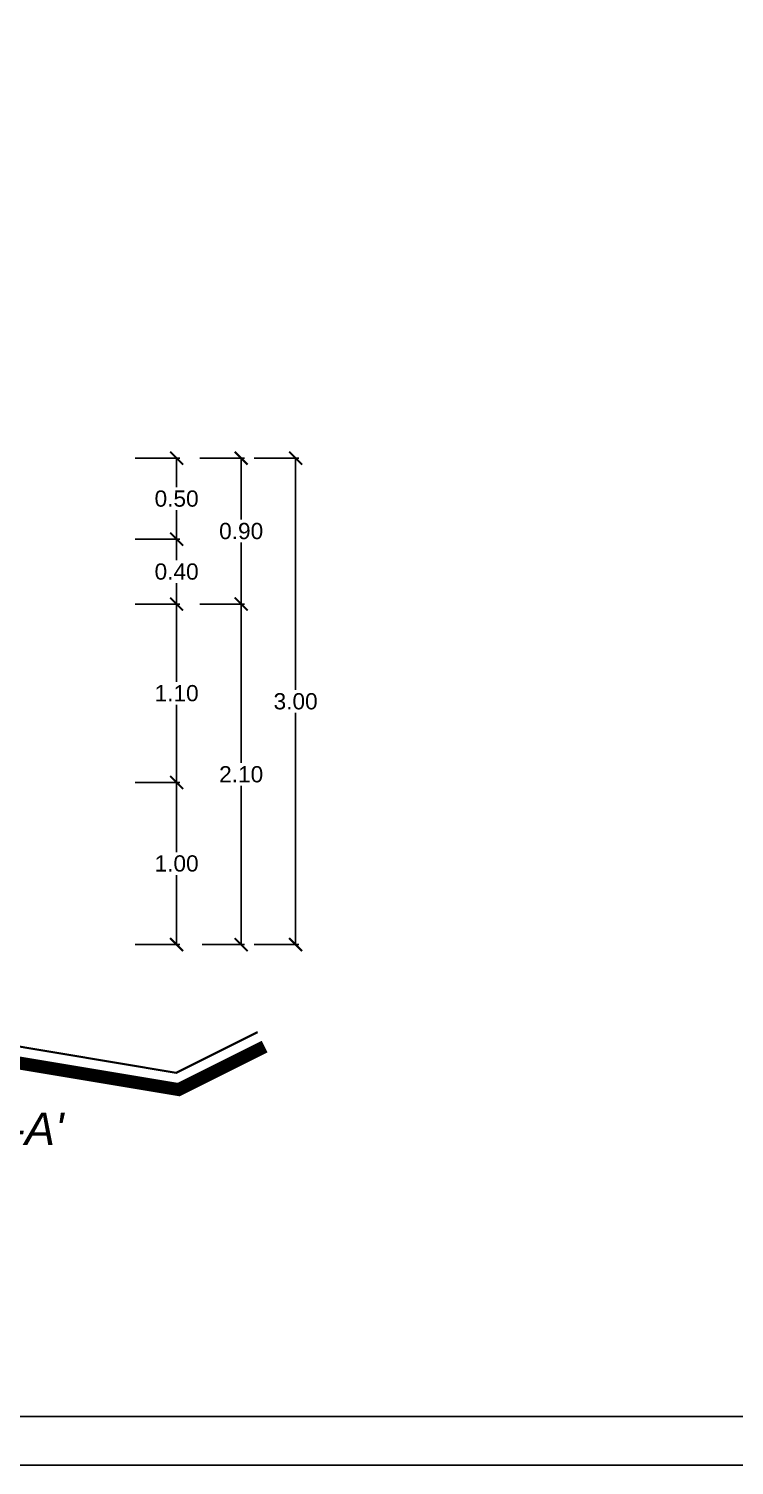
# Model space of a CAD drawing. Header units: millimetres. Extents: x 525387 to 527545, y 2235066 to 2235448.
# Drawn here: x 525721.91 to 525726.26, y 2235177.97 to 2235186.83 of the extents above; entities that cross this region are included whole.
import ezdxf

# ---------------------------------------------------------------- set-up
doc = ezdxf.new("R2010")
doc.units = ezdxf.units.MM
for name, color, linetype in [('auxiliar', 6, 'Continuous'), ('COTAS', 2, 'Continuous'), ('pie de plano', 7, 'Continuous')]:
    doc.layers.add(name, color=color, linetype=linetype)
doc.layers.add('muro', color=5, linetype='Continuous', lineweight=35)
doc.styles.add('ARIAL', font='ariali.ttf')
doc.styles.get("Standard").update_dxf_attribs({"font": 'arial.ttf'})
doc.dimstyles.new('ISO-25', dxfattribs={"dimtxt": 0.04, "dimasz": 0.02, "dimexe": 0.02, "dimexo": 0.02, "dimgap": 0.02, "dimtad": 0, "dimtih": 1, "dimtoh": 1, "dimzin": 1, "dimdsep": 46, "dimtxsty": 'Standard', "dimcen": 0.02, "dimazin": 0, "dimtfac": 1, "dimtmove": 0, "dimatfit": 3, "dimfxl": 1, "dimarcsym": 0})

# ---------------------------------------------------------------- blocks, each defined once
blk = doc.blocks.new('_ArchTick')
at = {"color": 0, "linetype": 'ByBlock', "lineweight": 0, "const_width": 0.15}
blk.add_lwpolyline([(-0.5, -0.5), (0.5, 0.5)], dxfattribs=at)
blk = doc.blocks.new('*D234')
at = {"layer": 'COTAS', "color": 0, "linetype": 'Continuous', "lineweight": -2, "transparency": 16777216}
for p, q in [((525722.5669997331, 2235182.181900175), (525722.8427971745, 2235182.181900175)), ((525722.8227971744, 2235182.181900175), (525722.8227971744, 2235181.752957474)), ((525722.8227971744, 2235181.181900175), (525722.8227971744, 2235181.610842876)), ((525722.5669997331, 2235181.181900175), (525722.8427971745, 2235181.181900175))]:
    blk.add_line(p, q, dxfattribs=at)
at = {"layer": 'Defpoints', "color": 0, "linetype": 'Continuous', "transparency": 16777216}
for p in [(525722.5469997331, 2235182.181900175), (525722.5469997331, 2235181.181900175), (525722.8227971744, 2235181.181900175)]:
    blk.add_point(p, dxfattribs=at)
at = {"layer": 'COTAS', "color": 0, "linetype": 'Continuous', "lineweight": -2, "transparency": 16777216, "xscale": 0.08, "yscale": 0.08, "zscale": 0.08}
for p, rotation in [((525722.8227971744, 2235182.181900175), 90), ((525722.8227971744, 2235181.181900175), 270)]:
    blk.add_blockref('_ArchTick', p, dxfattribs=dict(at, rotation=rotation))
at = {"layer": 'COTAS', "color": 0, "linetype": 'Continuous', "lineweight": -3, "transparency": 16777216, "insert": (525722.8227971749, 2235181.681900174), "char_height": 0.1, "attachment_point": 5}
blk.add_mtext('1.00', dxfattribs=at)
blk = doc.blocks.new('*D235')
at = {"layer": 'COTAS', "color": 0, "linetype": 'Continuous', "lineweight": -2, "transparency": 16777216}
for p, q in [((525722.5669997331, 2235183.281900174), (525722.8427971738, 2235183.281900174)), ((525722.8227971738, 2235183.281900174), (525722.8227971738, 2235182.802957473)), ((525722.8227971738, 2235182.181900176), (525722.8227971738, 2235182.660842876)), ((525722.5669997331, 2235182.181900176), (525722.8427971738, 2235182.181900176))]:
    blk.add_line(p, q, dxfattribs=at)
at = {"layer": 'Defpoints', "color": 0, "linetype": 'Continuous', "transparency": 16777216}
for p in [(525722.5469997331, 2235183.281900174), (525722.5469997331, 2235182.181900176), (525722.8227971738, 2235182.181900176)]:
    blk.add_point(p, dxfattribs=at)
at = {"layer": 'COTAS', "color": 0, "linetype": 'Continuous', "lineweight": -2, "transparency": 16777216, "xscale": 0.08, "yscale": 0.08, "zscale": 0.08}
for p, rotation in [((525722.8227971738, 2235183.281900174), 90), ((525722.8227971738, 2235182.181900176), 270)]:
    blk.add_blockref('_ArchTick', p, dxfattribs=dict(at, rotation=rotation))
at = {"layer": 'COTAS', "color": 0, "linetype": 'Continuous', "lineweight": -3, "transparency": 16777216, "insert": (525722.8227971742, 2235182.731900174), "char_height": 0.1, "attachment_point": 5}
blk.add_mtext('1.10', dxfattribs=at)
blk = doc.blocks.new('*D236')
at = {"layer": 'COTAS', "color": 0, "linetype": 'Continuous', "lineweight": -2, "transparency": 16777216}
for p, q in [((525722.5669997331, 2235184.181900174), (525722.8427971735, 2235184.181900174)), ((525722.8227971735, 2235184.181900174), (525722.8227971735, 2235184.002957473)), ((525722.8227971735, 2235183.681900175), (525722.8227971735, 2235183.860842876)), ((525722.5669997331, 2235183.681900175), (525722.8427971735, 2235183.681900175))]:
    blk.add_line(p, q, dxfattribs=at)
at = {"layer": 'Defpoints', "color": 0, "linetype": 'Continuous', "transparency": 16777216}
for p in [(525722.5469997331, 2235184.181900174), (525722.5469997331, 2235183.681900175), (525722.8227971735, 2235183.681900175)]:
    blk.add_point(p, dxfattribs=at)
at = {"layer": 'COTAS', "color": 0, "linetype": 'Continuous', "lineweight": -2, "transparency": 16777216, "xscale": 0.08, "yscale": 0.08, "zscale": 0.08}
for p, rotation in [((525722.8227971735, 2235184.181900174), 90), ((525722.8227971735, 2235183.681900175), 270)]:
    blk.add_blockref('_ArchTick', p, dxfattribs=dict(at, rotation=rotation))
at = {"layer": 'COTAS', "color": 0, "linetype": 'Continuous', "lineweight": -3, "transparency": 16777216, "insert": (525722.822797174, 2235183.931900174), "char_height": 0.1, "attachment_point": 5}
blk.add_mtext('0.50', dxfattribs=at)
blk = doc.blocks.new('*D237')
at = {"layer": 'COTAS', "color": 0, "linetype": 'Continuous', "lineweight": -2, "transparency": 16777216}
for p, q in [((525723.3008996043, 2235184.181900174), (525723.5766970441, 2235184.181900174)), ((525723.556697044, 2235184.181900174), (525723.556697044, 2235182.752991579)), ((525723.556697044, 2235181.181900175), (525723.556697044, 2235182.610808769)), ((525723.3008996043, 2235181.181900175), (525723.5766970441, 2235181.181900175))]:
    blk.add_line(p, q, dxfattribs=at)
at = {"layer": 'Defpoints', "color": 0, "linetype": 'Continuous', "transparency": 16777216}
for p in [(525723.2808996043, 2235184.181900174), (525723.2808996043, 2235181.181900175), (525723.556697044, 2235181.181900175)]:
    blk.add_point(p, dxfattribs=at)
at = {"layer": 'COTAS', "color": 0, "linetype": 'Continuous', "lineweight": -2, "transparency": 16777216, "xscale": 0.08, "yscale": 0.08, "zscale": 0.08}
for p, rotation in [((525723.556697044, 2235184.181900174), 90), ((525723.556697044, 2235181.181900175), 270)]:
    blk.add_blockref('_ArchTick', p, dxfattribs=dict(at, rotation=rotation))
at = {"layer": 'COTAS', "color": 0, "linetype": 'Continuous', "lineweight": -3, "transparency": 16777216, "insert": (525723.5566970445, 2235182.681900174), "char_height": 0.1, "attachment_point": 5}
blk.add_mtext('3.00', dxfattribs=at)
blk = doc.blocks.new('*D238')
at = {"layer": 'COTAS', "color": 0, "linetype": 'Continuous', "lineweight": -2, "transparency": 16777216}
for p, q in [((525722.5669997331, 2235183.681900176), (525722.8427971728, 2235183.681900176)), ((525722.8227971728, 2235183.681900176), (525722.8227971728, 2235183.552957474)), ((525722.8227971728, 2235183.281900175), (525722.8227971728, 2235183.410842877)), ((525722.5669997331, 2235183.281900175), (525722.8427971728, 2235183.281900175))]:
    blk.add_line(p, q, dxfattribs=at)
at = {"layer": 'Defpoints', "color": 0, "linetype": 'Continuous', "transparency": 16777216}
for p in [(525722.5469997331, 2235183.681900176), (525722.5469997331, 2235183.281900175), (525722.8227971728, 2235183.281900175)]:
    blk.add_point(p, dxfattribs=at)
at = {"layer": 'COTAS', "color": 0, "linetype": 'Continuous', "lineweight": -2, "transparency": 16777216, "xscale": 0.08, "yscale": 0.08, "zscale": 0.08}
for p, rotation in [((525722.8227971728, 2235183.681900176), 90), ((525722.8227971728, 2235183.281900175), 270)]:
    blk.add_blockref('_ArchTick', p, dxfattribs=dict(at, rotation=rotation))
at = {"layer": 'COTAS', "color": 0, "linetype": 'Continuous', "lineweight": -3, "transparency": 16777216, "insert": (525722.8227971733, 2235183.481900175), "char_height": 0.1, "attachment_point": 5}
blk.add_mtext('0.40', dxfattribs=at)
blk = doc.blocks.new('*D239')
at = {"layer": 'COTAS', "color": 0, "linetype": 'Continuous', "lineweight": -2, "transparency": 16777216}
for p, q in [((525722.9799809953, 2235183.281900176), (525723.2410210264, 2235183.281900176)), ((525723.2210210264, 2235183.281900176), (525723.2210210264, 2235182.302957474)), ((525723.2210210264, 2235181.181900176), (525723.2210210264, 2235182.160842877)), ((525722.9799809953, 2235181.181900176), (525723.2410210264, 2235181.181900176))]:
    blk.add_line(p, q, dxfattribs=at)
at = {"layer": 'Defpoints', "color": 0, "linetype": 'Continuous', "transparency": 16777216}
for p in [(525722.9599809953, 2235183.281900176), (525723.2210210264, 2235183.281900176), (525722.9599809953, 2235181.181900176)]:
    blk.add_point(p, dxfattribs=at)
at = {"layer": 'COTAS', "color": 0, "linetype": 'Continuous', "lineweight": -2, "transparency": 16777216, "xscale": 0.08, "yscale": 0.08, "zscale": 0.08}
for p, rotation in [((525723.2210210264, 2235183.281900176), 90), ((525723.2210210264, 2235181.181900176), 270)]:
    blk.add_blockref('_ArchTick', p, dxfattribs=dict(at, rotation=rotation))
at = {"layer": 'COTAS', "color": 0, "linetype": 'Continuous', "lineweight": -3, "transparency": 16777216, "insert": (525723.2210210268, 2235182.231900175), "char_height": 0.1, "attachment_point": 5}
blk.add_mtext('2.10', dxfattribs=at)
blk = doc.blocks.new('*D240')
at = {"layer": 'COTAS', "color": 0, "linetype": 'Continuous', "lineweight": -2, "transparency": 16777216}
for p, q in [((525722.965223586, 2235184.181900176), (525723.2410210255, 2235184.181900176)), ((525723.2210210254, 2235184.181900176), (525723.2210210254, 2235183.802957474)), ((525723.2210210254, 2235183.281900176), (525723.2210210254, 2235183.660842877)), ((525722.965223586, 2235183.281900176), (525723.2410210255, 2235183.281900176))]:
    blk.add_line(p, q, dxfattribs=at)
at = {"layer": 'Defpoints', "color": 0, "linetype": 'Continuous', "transparency": 16777216}
for p in [(525722.9452235859, 2235184.181900176), (525722.9452235859, 2235183.281900176), (525723.2210210254, 2235183.281900176)]:
    blk.add_point(p, dxfattribs=at)
at = {"layer": 'COTAS', "color": 0, "linetype": 'Continuous', "lineweight": -2, "transparency": 16777216, "xscale": 0.08, "yscale": 0.08, "zscale": 0.08}
for p, rotation in [((525723.2210210254, 2235184.181900176), 90), ((525723.2210210254, 2235183.281900176), 270)]:
    blk.add_blockref('_ArchTick', p, dxfattribs=dict(at, rotation=rotation))
at = {"layer": 'COTAS', "color": 0, "linetype": 'Continuous', "lineweight": -3, "transparency": 16777216, "insert": (525723.2210210259, 2235183.731900175), "char_height": 0.1, "attachment_point": 5}
blk.add_mtext('0.90', dxfattribs=at)

msp = doc.modelspace()

# ---------------------------------------------------------------- linework, layer by layer
at = {"layer": 'auxiliar', "color": 1, "linetype": 'Continuous', "lineweight": -3}
for points in [[(525706.1314823438, 2235207.971167791), (525751.1314823438, 2235207.971167791), (525751.1314823438, 2235177.971167791), (525706.1314823438, 2235177.971167791)], [(525706.4314823437, 2235207.671167791), (525750.8314823437, 2235207.671167791), (525750.8314823437, 2235178.271167791), (525706.4314823437, 2235178.271167791)]]:
    msp.add_lwpolyline(points, close=True, dxfattribs=at)
at = {"layer": 'muro'}
msp.add_lwpolyline([(525715.3207821904, 2235180.391900174), (525716.3207821904, 2235180.391900174), (525716.3207821904, 2235180.641900174), (525717.4207821903, 2235180.641900174), (525717.4207821903, 2235181.181900174), (525720.9207821903, 2235181.181900174), (525720.9207821903, 2235180.641900174), (525721.3207821902, 2235180.641900174), (525722.8207821902, 2235180.391900174), (525723.3207821902, 2235180.641900174)], dxfattribs=at)
at = {"layer": 'muro', "const_width": 0.08}
msp.add_lwpolyline([(525715.3207821904, 2235180.291900174), (525716.4207821904, 2235180.291900174), (525716.4207821904, 2235180.541900174), (525717.5207821903, 2235180.541900174), (525717.5207821903, 2235181.081900174), (525720.8207821903, 2235181.081900174), (525720.8207821903, 2235180.541900174), (525721.3125059372, 2235180.541900174), (525722.8364182252, 2235180.287914793), (525723.3655035497, 2235180.552457455)], dxfattribs=at)

# ---------------------------------------------------------------- texts
at = {"layer": 'pie de plano', "style": 'ARIAL'}
msp.add_text("CORTE A-A'", height=0.2, dxfattribs=at).set_placement((525720.5518933161, 2235179.945578532))

# ---------------------------------------------------------------- dimensions: what is measured, and where the dimension line sits
at = {"layer": 'COTAS', "linetype": 'Continuous', "lineweight": -3}
for p1, p2, distance, picture, middle in [((525722.5469997328, 2235184.181900173), (525722.5469997328, 2235183.681900174), 0.27579744067043066, '*D236', (525722.822797174, 2235183.931900174)), ((525722.9452235857, 2235184.181900175), (525722.9452235857, 2235183.281900175), 0.2757974397391081, '*D240', (525723.2210210259, 2235183.731900175)), ((525723.2808996041, 2235184.181900173), (525723.2808996041, 2235181.181900174), 0.27579743997193873, '*D237', (525723.5566970445, 2235182.681900174)), ((525722.5469997328, 2235183.681900175), (525722.5469997328, 2235183.281900174), 0.27579743997193873, '*D238', (525722.8227971733, 2235183.481900175)), ((525722.5469997328, 2235183.281900173), (525722.5469997328, 2235182.181900175), 0.2757974409032613, '*D235', (525722.8227971742, 2235182.731900174)), ((525722.959980995, 2235181.181900175), (525722.959980995, 2235183.281900175), -0.261040031327866, '*D239', (525723.2210210268, 2235182.231900175)), ((525722.5469997328, 2235182.181900174), (525722.5469997328, 2235181.181900174), 0.27579744160175323, '*D234', (525722.8227971749, 2235181.681900174))]:
    dim = msp.add_aligned_dim(p1=p1, p2=p2, distance=distance, dimstyle='ISO-25', override={"dimtxt": 0.1, "dimasz": 0.08, "dimblk1": 'ArchTick', "dimblk2": 'ArchTick', "dimsah": 1}, dxfattribs=at)
    dim.commit()
    dim.dimension.update_dxf_attribs({"geometry": picture, "text_midpoint": middle})

doc.saveas('drawing.dxf')
